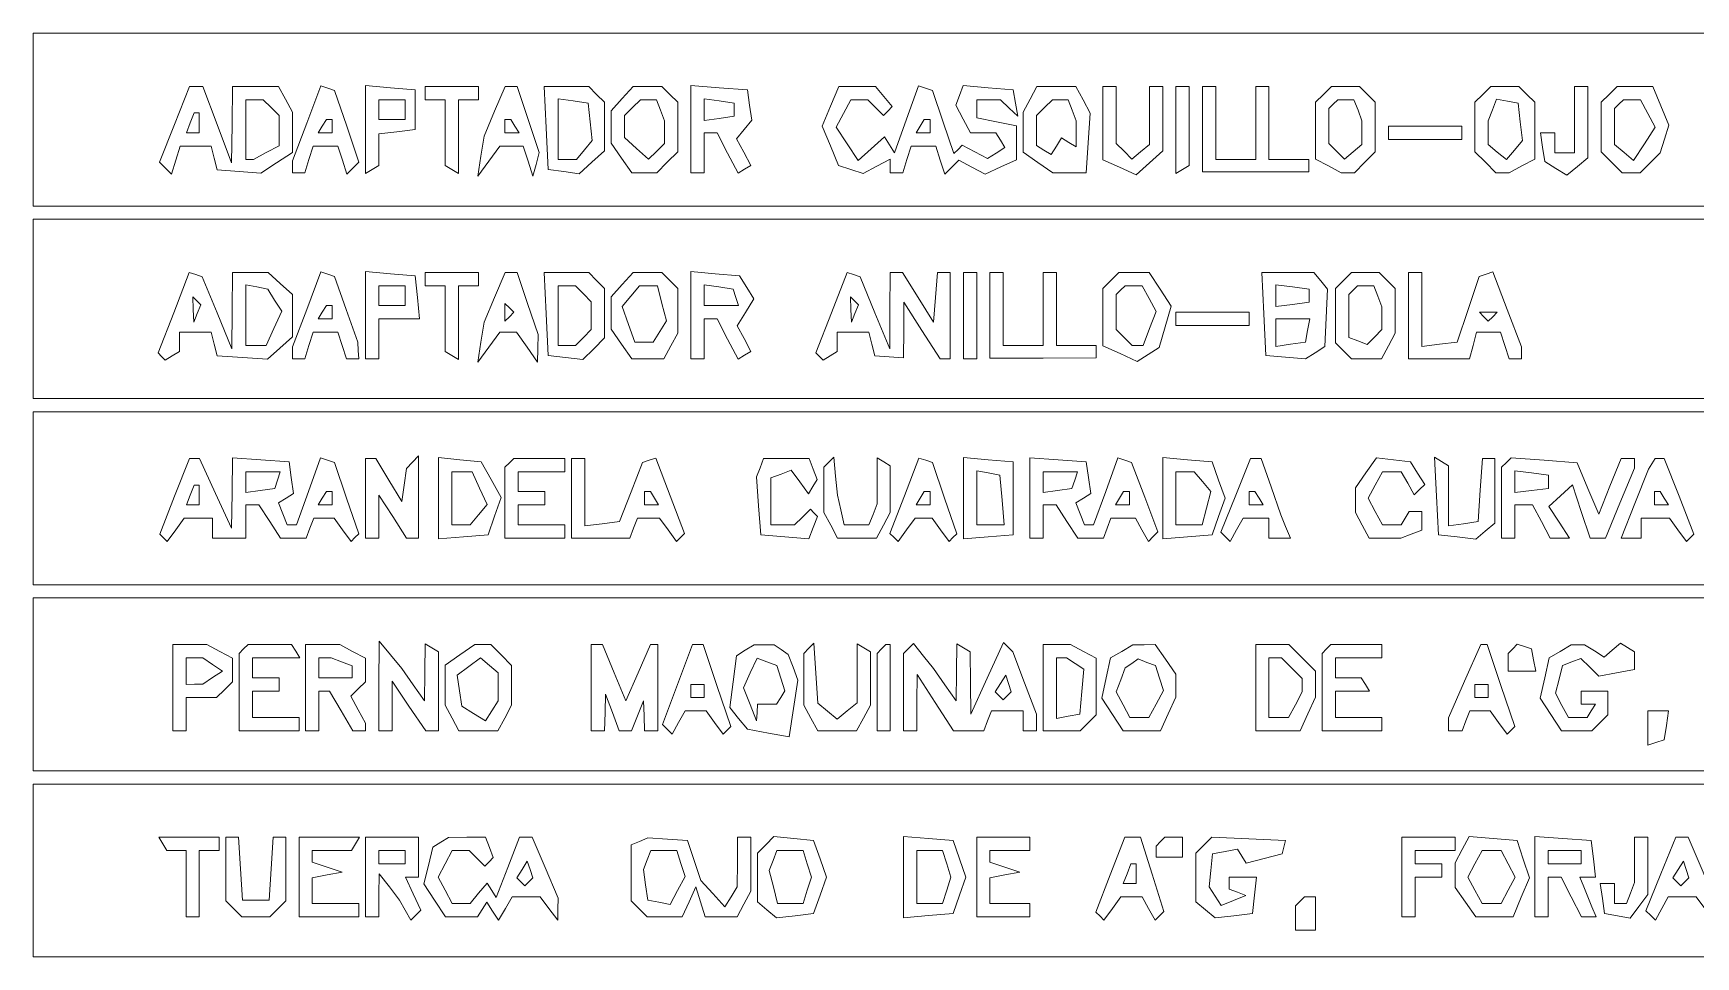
# Paper-space layout 'AN-06-DGE-026' of a CAD drawing. Header units: metres, sheet in millimetres. Extents: x 12 to 193, y 4 to 291.
# Drawn here: x 61.46 to 92.78, y 96.93 to 114.33 of the extents above; entities that cross this region are included whole.
import ezdxf

# ---------------------------------------------------------------- set-up
doc = ezdxf.new("R2010")
doc.units = ezdxf.units.M
doc.layers.add('DGE_CONTORNOS', color=7, linetype='Continuous', lineweight=0)
doc.layers.add('DGE_DATOS', color=7, linetype='Continuous', lineweight=0)

# ---------------------------------------------------------------- blocks, each defined once
blk = doc.blocks.new('LP_REF_DGE_MT_026')
at = {"layer": 'DGE_CONTORNOS'}
for points in [[(180.231, 112.7), (180.231, 111.073), (120.847, 111.073), (61.464, 111.073), (61.464, 112.7), (61.464, 114.327), (120.847, 114.327), (180.231, 114.327)], [(64.124, 112.611), (63.844, 111.897), (63.955, 111.785), (64.067, 111.674), (64.15, 111.937), (64.234, 112.2), (64.524, 112.2), (64.813, 112.2), (64.871, 111.977), (64.93, 111.755), (65.341, 111.724), (65.753, 111.692), (66.048, 111.886), (66.344, 112.08), (66.344, 112.461), (66.344, 112.842), (66.215, 113.084), (66.085, 113.326), (65.652, 113.326), (65.218, 113.326), (65.208, 112.606), (65.197, 111.887), (64.927, 112.606), (64.656, 113.326), (64.53, 113.326), (64.405, 113.326)], [(65.944, 112.926), (66.094, 112.775), (66.094, 112.492), (66.094, 112.208), (65.852, 112.079), (65.61, 111.949), (65.539, 111.949), (65.468, 111.949), (65.468, 112.513), (65.468, 113.076), (65.631, 113.076), (65.794, 113.076)], [(66.614, 112.631), (66.344, 111.927), (66.344, 111.813), (66.344, 111.699), (66.461, 111.699), (66.578, 111.699), (66.657, 111.949), (66.737, 112.2), (66.97, 112.2), (67.204, 112.2), (67.287, 111.937), (67.37, 111.674), (67.484, 111.787), (67.597, 111.901), (67.368, 112.575), (67.139, 113.249), (67.011, 113.292), (66.883, 113.334)], [(67.721, 112.513), (67.721, 111.684), (67.846, 111.762), (67.971, 111.839), (67.971, 112.136), (67.971, 112.433), (68.315, 112.473), (68.66, 112.513), (68.66, 112.888), (68.66, 113.263), (68.19, 113.302), (67.721, 113.341)], [(68.472, 112.888), (68.472, 112.7), (68.222, 112.7), (67.971, 112.7), (67.971, 112.888), (67.971, 113.076), (68.222, 113.076), (68.472, 113.076)], [(68.847, 113.201), (68.847, 113.076), (69.035, 113.076), (69.223, 113.076), (69.223, 112.457), (69.223, 111.839), (69.348, 111.762), (69.473, 111.684), (69.473, 112.38), (69.473, 113.076), (69.661, 113.076), (69.849, 113.076), (69.849, 113.201), (69.849, 113.326), (69.348, 113.326), (68.847, 113.326)], [(70.155, 112.857), (69.957, 112.387), (69.897, 112.012), (69.837, 111.636), (70.046, 111.918), (70.255, 112.2), (70.475, 112.2), (70.695, 112.2), (70.786, 111.918), (70.876, 111.636), (70.935, 111.857), (70.994, 112.078), (70.787, 112.702), (70.579, 113.326), (70.466, 113.326), (70.353, 113.326)], [(71.125, 112.544), (71.163, 111.762), (71.455, 111.72), (71.746, 111.679), (71.986, 111.896), (72.226, 112.113), (72.226, 112.569), (72.226, 113.026), (72.076, 113.176), (71.926, 113.326), (71.507, 113.326), (71.088, 113.326)], [(71.954, 112.661), (71.994, 112.31), (71.845, 112.13), (71.695, 111.949), (71.523, 111.949), (71.35, 111.949), (71.35, 112.521), (71.35, 113.093), (71.632, 113.053), (71.914, 113.013)], [(72.559, 113.097), (72.352, 112.868), (72.352, 112.562), (72.352, 112.255), (72.546, 111.977), (72.741, 111.699), (72.975, 111.699), (73.21, 111.699), (73.406, 111.896), (73.603, 112.092), (73.603, 112.559), (73.603, 113.026), (73.453, 113.176), (73.303, 113.326), (73.034, 113.326), (72.766, 113.326)], [(73.277, 112.878), (73.353, 112.68), (73.353, 112.465), (73.353, 112.25), (73.204, 112.101), (73.056, 111.953), (72.829, 112.158), (72.602, 112.364), (72.602, 112.569), (72.602, 112.775), (72.752, 112.926), (72.902, 113.076), (73.052, 113.076), (73.201, 113.076)], [(73.853, 112.52), (73.853, 111.699), (73.979, 111.699), (74.104, 111.699), (74.104, 112.075), (74.104, 112.45), (74.226, 112.45), (74.348, 112.45), (74.544, 112.07), (74.74, 111.691), (74.86, 111.765), (74.98, 111.839), (74.846, 112.09), (74.712, 112.341), (74.855, 112.514), (74.999, 112.687), (74.958, 112.975), (74.917, 113.263), (74.385, 113.302), (73.853, 113.34)], [(74.667, 112.888), (74.667, 112.763), (74.385, 112.723), (74.104, 112.683), (74.104, 112.888), (74.104, 113.093), (74.385, 113.053), (74.667, 113.013)], [(76.482, 112.951), (76.326, 112.575), (76.48, 112.204), (76.634, 111.833), (76.866, 111.759), (77.098, 111.685), (77.353, 111.822), (77.608, 111.958), (77.608, 111.829), (77.608, 111.699), (77.725, 111.699), (77.841, 111.699), (77.921, 111.949), (78, 112.2), (78.234, 112.2), (78.467, 112.2), (78.55, 111.937), (78.634, 111.674), (78.766, 111.806), (78.898, 111.938), (79.145, 111.805), (79.392, 111.673), (79.689, 111.809), (79.986, 111.944), (79.986, 112.263), (79.986, 112.581), (79.61, 112.656), (79.235, 112.732), (79.235, 112.904), (79.235, 113.076), (79.46, 113.076), (79.685, 113.076), (79.848, 112.919), (80.01, 112.763), (79.966, 113.013), (79.921, 113.263), (79.452, 113.302), (78.982, 113.341), (78.911, 113.156), (78.84, 112.97), (78.979, 112.71), (79.118, 112.45), (79.357, 112.45), (79.595, 112.45), (79.681, 112.311), (79.767, 112.172), (79.602, 112.069), (79.436, 111.967), (79.2, 112.093), (78.963, 112.22), (78.883, 112.14), (78.803, 112.059), (78.604, 112.654), (78.405, 113.248), (78.271, 113.293), (78.138, 113.337), (77.911, 112.707), (77.684, 112.076), (77.591, 112.227), (77.498, 112.377), (77.25, 112.153), (77.002, 111.928), (76.795, 112.243), (76.589, 112.558), (76.727, 112.817), (76.866, 113.076), (77.024, 113.076), (77.182, 113.076), (77.33, 112.928), (77.479, 112.78), (77.561, 112.862), (77.644, 112.945), (77.485, 113.135), (77.327, 113.326), (76.982, 113.326), (76.637, 113.326)], [(80.24, 113.084), (80.111, 112.842), (80.111, 112.465), (80.111, 112.089), (80.389, 111.894), (80.667, 111.699), (80.983, 111.699), (81.3, 111.699), (81.336, 112.261), (81.372, 112.823), (81.238, 113.075), (81.103, 113.326), (80.737, 113.326), (80.37, 113.326)], [(81.036, 112.878), (81.112, 112.68), (81.112, 112.432), (81.112, 112.185), (80.973, 112.271), (80.834, 112.357), (80.737, 112.2), (80.639, 112.042), (80.5, 112.128), (80.361, 112.214), (80.361, 112.495), (80.361, 112.775), (80.511, 112.926), (80.662, 113.076), (80.811, 113.076), (80.96, 113.076)], [(81.613, 112.635), (81.613, 111.944), (81.925, 111.802), (82.237, 111.659), (82.488, 111.886), (82.739, 112.113), (82.739, 112.72), (82.739, 113.326), (82.614, 113.326), (82.489, 113.326), (82.489, 112.778), (82.489, 112.23), (82.323, 112.093), (82.157, 111.955), (82.01, 112.103), (81.863, 112.25), (81.863, 112.788), (81.863, 113.326), (81.738, 113.326), (81.613, 113.326)], [(82.989, 112.505), (82.989, 111.684), (83.114, 111.762), (83.24, 111.839), (83.24, 112.583), (83.24, 113.326), (83.114, 113.326), (82.989, 113.326)], [(83.49, 112.522), (83.49, 111.719), (84.491, 111.719), (85.492, 111.719), (85.492, 111.834), (85.492, 111.949), (85.117, 111.949), (84.741, 111.949), (84.741, 112.638), (84.741, 113.326), (84.616, 113.326), (84.491, 113.326), (84.491, 112.638), (84.491, 111.949), (84.116, 111.949), (83.74, 111.949), (83.74, 112.638), (83.74, 113.326), (83.615, 113.326), (83.49, 113.326)], [(85.768, 113.176), (85.617, 113.026), (85.617, 112.492), (85.617, 111.958), (85.86, 111.829), (86.102, 111.699), (86.226, 111.699), (86.35, 111.699), (86.547, 111.896), (86.744, 112.092), (86.744, 112.559), (86.744, 113.026), (86.594, 113.176), (86.443, 113.326), (86.181, 113.326), (85.918, 113.326)], [(86.418, 112.878), (86.493, 112.68), (86.493, 112.455), (86.493, 112.23), (86.328, 112.093), (86.162, 111.955), (86.015, 112.103), (85.868, 112.25), (85.868, 112.579), (85.868, 112.909), (85.951, 112.992), (86.035, 113.076), (86.188, 113.076), (86.342, 113.076)], [(88.771, 113.176), (88.621, 113.026), (88.621, 112.559), (88.621, 112.092), (88.818, 111.896), (89.014, 111.699), (89.139, 111.699), (89.263, 111.699), (89.505, 111.829), (89.747, 111.958), (89.747, 112.492), (89.747, 113.026), (89.597, 113.176), (89.447, 113.326), (89.184, 113.326), (88.921, 113.326)], [(89.475, 112.66), (89.515, 112.31), (89.364, 112.128), (89.214, 111.946), (89.042, 112.088), (88.871, 112.23), (88.871, 112.455), (88.871, 112.68), (88.95, 112.884), (89.028, 113.088), (89.231, 113.05), (89.435, 113.011)], [(90.498, 112.7), (90.498, 112.075), (90.311, 112.075), (90.123, 112.075), (90.123, 112.262), (90.123, 112.45), (89.989, 112.45), (89.855, 112.45), (89.895, 112.181), (89.935, 111.912), (90.144, 111.782), (90.352, 111.651), (90.55, 111.816), (90.749, 111.98), (90.749, 112.653), (90.749, 113.326), (90.623, 113.326), (90.498, 113.326)], [(91.149, 113.176), (90.999, 113.026), (90.999, 112.559), (90.999, 112.092), (91.196, 111.896), (91.392, 111.699), (91.562, 111.699), (91.732, 111.699), (91.92, 111.888), (92.109, 112.076), (92.191, 112.335), (92.273, 112.594), (92.121, 112.96), (91.97, 113.326), (91.634, 113.326), (91.299, 113.326)], [(91.879, 112.817), (92.018, 112.558), (91.813, 112.245), (91.608, 111.933), (91.429, 112.081), (91.249, 112.23), (91.249, 112.57), (91.249, 112.909), (91.333, 112.992), (91.416, 113.076), (91.579, 113.076), (91.741, 113.076)], [(64.592, 112.638), (64.592, 112.45), (64.471, 112.45), (64.35, 112.45), (64.422, 112.638), (64.494, 112.825), (64.543, 112.825), (64.592, 112.825)], [(67.095, 112.575), (67.095, 112.45), (66.963, 112.45), (66.83, 112.45), (66.908, 112.575), (66.985, 112.7), (67.04, 112.7), (67.095, 112.7)], [(70.537, 112.575), (70.614, 112.45), (70.482, 112.45), (70.349, 112.45), (70.349, 112.575), (70.349, 112.7), (70.404, 112.7), (70.46, 112.7)], [(78.359, 112.575), (78.359, 112.45), (78.226, 112.45), (78.094, 112.45), (78.171, 112.575), (78.248, 112.7), (78.304, 112.7), (78.359, 112.7)], [(86.994, 112.45), (86.994, 112.325), (87.682, 112.325), (88.371, 112.325), (88.371, 112.45), (88.371, 112.575), (87.682, 112.575), (86.994, 112.575)], [(180.231, 109.133), (180.231, 107.444), (120.847, 107.444), (61.464, 107.444), (61.464, 109.133), (61.464, 110.823), (120.847, 110.823), (180.231, 110.823)], [(64.109, 109.063), (63.815, 108.305), (63.882, 108.237), (63.95, 108.17), (64.083, 108.252), (64.217, 108.335), (64.217, 108.515), (64.217, 108.695), (64.515, 108.695), (64.813, 108.695), (64.872, 108.472), (64.93, 108.248), (65.403, 108.217), (65.876, 108.185), (66.11, 108.397), (66.344, 108.609), (66.344, 109.008), (66.344, 109.408), (66.115, 109.615), (65.887, 109.822), (65.552, 109.822), (65.218, 109.822), (65.212, 109.102), (65.206, 108.383), (64.927, 109.062), (64.647, 109.741), (64.525, 109.782), (64.403, 109.822)], [(66.614, 109.126), (66.344, 108.423), (66.344, 108.309), (66.344, 108.195), (66.461, 108.195), (66.578, 108.195), (66.657, 108.445), (66.737, 108.695), (66.97, 108.695), (67.204, 108.695), (67.283, 108.445), (67.362, 108.195), (67.479, 108.195), (67.596, 108.195), (67.586, 108.351), (67.576, 108.508), (67.359, 109.126), (67.141, 109.744), (67.012, 109.787), (66.883, 109.83)], [(67.721, 109.016), (67.721, 108.195), (67.846, 108.195), (67.971, 108.195), (67.971, 108.57), (67.971, 108.946), (68.355, 108.946), (68.738, 108.946), (68.699, 109.352), (68.66, 109.759), (68.19, 109.798), (67.721, 109.837)], [(68.847, 109.697), (68.847, 109.571), (69.035, 109.571), (69.223, 109.571), (69.223, 108.953), (69.223, 108.335), (69.348, 108.257), (69.473, 108.18), (69.473, 108.876), (69.473, 109.571), (69.661, 109.571), (69.849, 109.571), (69.849, 109.697), (69.849, 109.822), (69.348, 109.822), (68.847, 109.822)], [(70.155, 109.352), (69.957, 108.883), (69.897, 108.508), (69.837, 108.132), (70.046, 108.414), (70.255, 108.695), (70.412, 108.695), (70.569, 108.695), (70.765, 108.414), (70.962, 108.132), (70.968, 108.391), (70.975, 108.651), (70.775, 109.236), (70.576, 109.822), (70.464, 109.822), (70.353, 109.822)], [(71.125, 109.04), (71.163, 108.257), (71.491, 108.219), (71.819, 108.181), (72.023, 108.385), (72.226, 108.588), (72.226, 109.055), (72.226, 109.521), (72.076, 109.672), (71.926, 109.822), (71.507, 109.822), (71.088, 109.822)], [(72.559, 109.593), (72.352, 109.364), (72.352, 109.058), (72.352, 108.751), (72.546, 108.473), (72.741, 108.195), (73.043, 108.195), (73.344, 108.195), (73.474, 108.437), (73.603, 108.679), (73.603, 109.1), (73.603, 109.521), (73.453, 109.672), (73.303, 109.822), (73.034, 109.822), (72.766, 109.822)], [(73.853, 109.016), (73.853, 108.195), (73.979, 108.195), (74.104, 108.195), (74.104, 108.57), (74.104, 108.946), (74.226, 108.946), (74.348, 108.946), (74.544, 108.566), (74.74, 108.187), (74.86, 108.261), (74.98, 108.335), (74.852, 108.575), (74.724, 108.815), (74.882, 109.068), (75.04, 109.322), (74.904, 109.541), (74.767, 109.759), (74.31, 109.798), (73.853, 109.837)], [(76.499, 109.063), (76.205, 108.305), (76.272, 108.237), (76.34, 108.17), (76.473, 108.252), (76.607, 108.335), (76.607, 108.515), (76.607, 108.695), (76.905, 108.695), (77.203, 108.695), (77.261, 108.473), (77.319, 108.251), (77.589, 108.231), (77.858, 108.21), (77.86, 108.734), (77.862, 109.259), (78.204, 108.728), (78.546, 108.197), (78.64, 108.196), (78.734, 108.195), (78.734, 109.008), (78.734, 109.822), (78.617, 109.822), (78.499, 109.822), (78.46, 109.352), (78.421, 108.883), (78.13, 109.352), (77.838, 109.822), (77.723, 109.822), (77.608, 109.822), (77.602, 109.102), (77.596, 108.383), (77.316, 109.062), (77.037, 109.741), (76.915, 109.782), (76.793, 109.822)], [(78.984, 109.008), (78.984, 108.195), (79.11, 108.195), (79.235, 108.195), (79.235, 109.008), (79.235, 109.822), (79.11, 109.822), (78.984, 109.822)], [(79.485, 109.014), (79.485, 108.206), (80.486, 108.208), (81.487, 108.21), (81.487, 108.328), (81.487, 108.445), (81.112, 108.445), (80.737, 108.445), (80.737, 109.133), (80.737, 109.822), (80.611, 109.822), (80.486, 109.822), (80.486, 109.133), (80.486, 108.445), (80.111, 108.445), (79.735, 108.445), (79.735, 109.133), (79.735, 109.822), (79.61, 109.822), (79.485, 109.822)], [(81.763, 109.672), (81.613, 109.521), (81.613, 108.981), (81.613, 108.44), (81.935, 108.293), (82.258, 108.146), (82.466, 108.277), (82.675, 108.409), (82.786, 108.798), (82.898, 109.188), (82.691, 109.505), (82.483, 109.822), (82.198, 109.822), (81.913, 109.822)], [(84.642, 109.04), (84.679, 108.257), (85.054, 108.225), (85.43, 108.192), (85.61, 108.309), (85.79, 108.426), (85.818, 108.968), (85.845, 109.509), (85.716, 109.665), (85.587, 109.822), (85.096, 109.822), (84.604, 109.822)], [(86.143, 109.672), (85.993, 109.521), (85.993, 109.008), (85.993, 108.495), (86.143, 108.345), (86.293, 108.195), (86.577, 108.195), (86.86, 108.195), (86.99, 108.437), (87.119, 108.679), (87.119, 109.1), (87.119, 109.521), (86.969, 109.672), (86.819, 109.822), (86.556, 109.822), (86.293, 109.822)], [(87.37, 109.008), (87.37, 108.195), (87.944, 108.195), (88.519, 108.195), (88.585, 108.445), (88.65, 108.695), (88.878, 108.695), (89.105, 108.695), (89.184, 108.445), (89.264, 108.195), (89.38, 108.195), (89.497, 108.195), (89.497, 108.309), (89.497, 108.423), (89.228, 109.126), (88.959, 109.83), (88.829, 109.787), (88.7, 109.744), (88.494, 109.126), (88.288, 108.508), (87.954, 108.468), (87.62, 108.428), (87.62, 109.125), (87.62, 109.822), (87.495, 109.822), (87.37, 109.822)], [(64.553, 109.047), (64.487, 108.883), (64.477, 109.123), (64.467, 109.363), (64.543, 109.287), (64.618, 109.212)], [(66.011, 109.3), (66.143, 109.09), (65.996, 108.768), (65.849, 108.445), (65.659, 108.445), (65.468, 108.445), (65.468, 109.017), (65.468, 109.59), (65.674, 109.549), (65.88, 109.509)], [(68.472, 109.384), (68.472, 109.196), (68.222, 109.196), (67.971, 109.196), (67.971, 109.384), (67.971, 109.571), (68.222, 109.571), (68.472, 109.571)], [(71.826, 109.421), (71.976, 109.271), (71.976, 109.008), (71.976, 108.745), (71.826, 108.595), (71.676, 108.445), (71.513, 108.445), (71.35, 108.445), (71.35, 109.008), (71.35, 109.571), (71.513, 109.571), (71.676, 109.571)], [(73.306, 109.239), (73.39, 108.907), (73.264, 108.707), (73.138, 108.508), (72.967, 108.508), (72.796, 108.508), (72.677, 108.844), (72.559, 109.181), (72.721, 109.376), (72.883, 109.571), (73.053, 109.571), (73.223, 109.571)], [(74.699, 109.352), (74.75, 109.196), (74.427, 109.196), (74.104, 109.196), (74.104, 109.392), (74.104, 109.589), (74.375, 109.549), (74.647, 109.509)], [(76.942, 109.047), (76.877, 108.883), (76.867, 109.123), (76.857, 109.363), (76.933, 109.287), (77.008, 109.212)], [(82.484, 109.329), (82.614, 109.087), (82.492, 108.766), (82.37, 108.445), (82.267, 108.445), (82.163, 108.445), (82.013, 108.595), (81.863, 108.745), (81.863, 109.075), (81.863, 109.405), (81.946, 109.488), (82.03, 109.571), (82.192, 109.571), (82.355, 109.571)], [(85.5, 109.384), (85.5, 109.259), (85.183, 109.219), (84.867, 109.179), (84.867, 109.384), (84.867, 109.588), (85.183, 109.548), (85.5, 109.509)], [(86.793, 109.373), (86.869, 109.176), (86.869, 108.96), (86.869, 108.745), (86.729, 108.605), (86.588, 108.465), (86.416, 108.531), (86.243, 108.597), (86.243, 109.001), (86.243, 109.405), (86.327, 109.488), (86.41, 109.571), (86.564, 109.571), (86.717, 109.571)], [(67.095, 109.071), (67.095, 108.946), (66.963, 108.946), (66.83, 108.946), (66.908, 109.071), (66.985, 109.196), (67.04, 109.196), (67.095, 109.196)], [(70.433, 108.987), (70.349, 108.904), (70.349, 109.071), (70.349, 109.238), (70.433, 109.154), (70.516, 109.071)], [(82.989, 108.946), (82.989, 108.821), (83.678, 108.821), (84.366, 108.821), (84.366, 108.946), (84.366, 109.071), (83.678, 109.071), (82.989, 109.071)], [(88.955, 108.987), (88.871, 108.904), (88.788, 108.987), (88.704, 109.071), (88.871, 109.071), (89.038, 109.071)], [(85.469, 108.727), (85.427, 108.508), (85.147, 108.468), (84.867, 108.428), (84.867, 108.687), (84.867, 108.946), (85.189, 108.946), (85.511, 108.946)], [(180.231, 105.567), (180.231, 103.94), (120.847, 103.94), (61.464, 103.94), (61.464, 105.567), (61.464, 107.194), (120.847, 107.194), (180.231, 107.194)], [(64.125, 105.606), (63.846, 104.894), (63.917, 104.824), (63.987, 104.753), (64.147, 104.972), (64.307, 105.191), (64.575, 105.191), (64.843, 105.191), (64.843, 105.003), (64.843, 104.816), (65.155, 104.816), (65.468, 104.816), (65.468, 105.129), (65.468, 105.441), (65.591, 105.441), (65.713, 105.441), (65.918, 105.129), (66.123, 104.816), (66.363, 104.816), (66.603, 104.816), (66.675, 105.003), (66.747, 105.191), (66.938, 105.191), (67.13, 105.191), (67.29, 104.972), (67.45, 104.753), (67.523, 104.826), (67.595, 104.898), (67.367, 105.569), (67.139, 106.24), (67.006, 106.284), (66.874, 106.329), (66.647, 105.697), (66.42, 105.066), (66.333, 105.066), (66.246, 105.066), (66.166, 105.275), (66.086, 105.484), (66.226, 105.571), (66.366, 105.657), (66.324, 105.956), (66.282, 106.255), (65.75, 106.293), (65.218, 106.332), (65.208, 105.668), (65.198, 105.003), (64.897, 105.66), (64.597, 106.317), (64.501, 106.317), (64.405, 106.317)], [(67.721, 105.567), (67.721, 104.816), (67.846, 104.816), (67.971, 104.816), (67.973, 105.222), (67.976, 105.629), (68.236, 105.222), (68.496, 104.816), (68.609, 104.816), (68.722, 104.816), (68.722, 105.592), (68.722, 106.368), (68.608, 106.249), (68.493, 106.13), (68.451, 105.817), (68.408, 105.504), (68.163, 105.911), (67.917, 106.317), (67.819, 106.317), (67.721, 106.317)], [(69.098, 105.567), (69.098, 104.801), (69.565, 104.839), (70.032, 104.878), (70.155, 105.231), (70.278, 105.584), (70.091, 105.919), (69.903, 106.255), (69.5, 106.294), (69.098, 106.333)], [(70.433, 106.234), (70.349, 106.151), (70.349, 105.483), (70.349, 104.816), (70.912, 104.816), (71.476, 104.816), (71.476, 104.941), (71.476, 105.066), (71.037, 105.066), (70.599, 105.066), (70.599, 105.254), (70.599, 105.441), (70.85, 105.441), (71.1, 105.441), (71.1, 105.567), (71.1, 105.692), (70.85, 105.692), (70.599, 105.692), (70.599, 105.879), (70.599, 106.067), (71.037, 106.067), (71.476, 106.067), (71.476, 106.192), (71.476, 106.317), (70.996, 106.317), (70.516, 106.317)], [(71.601, 105.567), (71.601, 104.816), (72.15, 104.816), (72.7, 104.816), (72.772, 105.003), (72.844, 105.191), (73.053, 105.191), (73.263, 105.191), (73.423, 104.972), (73.583, 104.753), (73.658, 104.829), (73.734, 104.904), (73.462, 105.615), (73.19, 106.326), (73.066, 106.285), (72.943, 106.243), (72.726, 105.686), (72.509, 105.129), (72.18, 105.089), (71.851, 105.049), (71.851, 105.683), (71.851, 106.317), (71.726, 106.317), (71.601, 106.317)], [(75.156, 106.144), (75.089, 105.971), (75.128, 105.424), (75.167, 104.878), (75.621, 104.84), (76.074, 104.802), (76.156, 105.015), (76.237, 105.227), (76.169, 105.295), (76.102, 105.362), (75.954, 105.214), (75.806, 105.066), (75.58, 105.066), (75.355, 105.066), (75.355, 105.508), (75.355, 105.95), (75.549, 106.024), (75.743, 106.099), (75.905, 105.876), (76.068, 105.654), (76.15, 105.787), (76.232, 105.919), (76.156, 106.118), (76.079, 106.317), (75.651, 106.317), (75.222, 106.317)], [(76.45, 106.246), (76.356, 106.151), (76.356, 105.725), (76.356, 105.3), (76.486, 105.058), (76.615, 104.816), (76.982, 104.816), (77.349, 104.816), (77.478, 105.058), (77.608, 105.3), (77.608, 105.739), (77.608, 106.178), (77.483, 106.255), (77.358, 106.332), (77.358, 105.897), (77.358, 105.462), (77.282, 105.264), (77.206, 105.066), (76.971, 105.066), (76.737, 105.066), (76.675, 105.348), (76.613, 105.629), (76.578, 105.985), (76.544, 106.341)], [(77.874, 105.615), (77.602, 104.904), (77.678, 104.829), (77.753, 104.753), (77.913, 104.972), (78.073, 105.191), (78.234, 105.191), (78.394, 105.191), (78.554, 104.972), (78.714, 104.753), (78.786, 104.826), (78.859, 104.898), (78.63, 105.569), (78.402, 106.24), (78.274, 106.283), (78.146, 106.326)], [(78.984, 105.567), (78.984, 104.801), (79.454, 104.839), (79.923, 104.878), (79.923, 105.567), (79.923, 106.255), (79.454, 106.294), (78.984, 106.333)], [(80.236, 105.574), (80.236, 104.816), (80.361, 104.816), (80.486, 104.816), (80.486, 105.129), (80.486, 105.441), (80.609, 105.441), (80.731, 105.441), (80.936, 105.129), (81.141, 104.816), (81.381, 104.816), (81.621, 104.816), (81.693, 105.003), (81.765, 105.191), (81.995, 105.191), (82.226, 105.191), (82.348, 104.973), (82.47, 104.755), (82.56, 104.845), (82.65, 104.935), (82.401, 105.588), (82.153, 106.242), (82.023, 106.285), (81.892, 106.329), (81.665, 105.697), (81.438, 105.066), (81.351, 105.066), (81.264, 105.066), (81.184, 105.275), (81.104, 105.484), (81.244, 105.571), (81.384, 105.657), (81.342, 105.956), (81.3, 106.255), (80.768, 106.293), (80.236, 106.332)], [(82.739, 105.567), (82.739, 104.801), (83.206, 104.839), (83.673, 104.878), (83.793, 105.222), (83.914, 105.567), (83.793, 105.911), (83.673, 106.255), (83.206, 106.294), (82.739, 106.333)], [(84.114, 105.625), (83.833, 104.932), (83.921, 104.843), (84.009, 104.755), (84.131, 104.973), (84.253, 105.191), (84.497, 105.191), (84.741, 105.191), (84.741, 105.003), (84.741, 104.816), (84.943, 104.816), (85.144, 104.816), (85.054, 105.035), (84.965, 105.254), (84.779, 105.786), (84.593, 106.317), (84.494, 106.317), (84.395, 106.317)], [(86.568, 106.046), (86.368, 105.761), (86.368, 105.53), (86.368, 105.3), (86.498, 105.058), (86.627, 104.816), (86.926, 104.816), (87.224, 104.816), (87.422, 104.892), (87.62, 104.968), (87.62, 105.142), (87.62, 105.316), (87.502, 105.316), (87.384, 105.316), (87.307, 105.191), (87.23, 105.066), (87.054, 105.066), (86.878, 105.066), (86.744, 105.316), (86.61, 105.567), (86.744, 105.817), (86.878, 106.067), (87.055, 106.067), (87.232, 106.067), (87.354, 105.849), (87.476, 105.631), (87.575, 105.73), (87.674, 105.829), (87.54, 106.042), (87.407, 106.255), (87.087, 106.293), (86.768, 106.332)], [(87.895, 105.609), (87.933, 104.878), (88.284, 104.838), (88.636, 104.798), (88.816, 104.947), (88.996, 105.097), (88.996, 105.707), (88.996, 106.317), (88.878, 106.317), (88.76, 106.317), (88.722, 105.723), (88.684, 105.129), (88.402, 105.089), (88.12, 105.049), (88.12, 105.613), (88.12, 106.178), (87.989, 106.259), (87.857, 106.34)], [(89.212, 106.241), (89.122, 106.151), (89.122, 105.483), (89.122, 104.816), (89.247, 104.816), (89.372, 104.816), (89.372, 105.129), (89.372, 105.441), (89.539, 105.441), (89.705, 105.441), (89.873, 105.129), (90.04, 104.816), (90.221, 104.816), (90.402, 104.816), (90.206, 105.115), (90.01, 105.414), (90.234, 105.616), (90.458, 105.819), (90.623, 105.317), (90.789, 104.816), (90.933, 104.816), (91.078, 104.816), (91.351, 105.475), (91.625, 106.135), (91.625, 106.226), (91.625, 106.317), (91.498, 106.317), (91.372, 106.317), (91.162, 105.793), (90.952, 105.268), (90.749, 105.753), (90.546, 106.238), (89.924, 106.285), (89.303, 106.332)], [(91.953, 106.217), (91.891, 106.117), (91.634, 105.466), (91.378, 104.816), (91.564, 104.816), (91.75, 104.816), (91.75, 105.003), (91.75, 105.191), (92.018, 105.191), (92.285, 105.191), (92.445, 104.972), (92.605, 104.753), (92.676, 104.824), (92.746, 104.894), (92.467, 105.606), (92.188, 106.317), (92.101, 106.317), (92.015, 106.317)], [(66.063, 105.911), (66.012, 105.754), (65.74, 105.714), (65.468, 105.674), (65.468, 105.871), (65.468, 106.067), (65.792, 106.067), (66.115, 106.067)], [(69.87, 105.758), (70.011, 105.449), (69.852, 105.257), (69.693, 105.066), (69.52, 105.066), (69.348, 105.066), (69.348, 105.567), (69.348, 106.067), (69.538, 106.067), (69.729, 106.067)], [(79.712, 105.534), (79.751, 105.066), (79.493, 105.066), (79.235, 105.066), (79.235, 105.576), (79.235, 106.086), (79.454, 106.044), (79.673, 106.003)], [(81.081, 105.911), (81.03, 105.754), (80.758, 105.714), (80.486, 105.674), (80.486, 105.871), (80.486, 106.067), (80.81, 106.067), (81.133, 106.067)], [(83.489, 105.881), (83.643, 105.695), (83.564, 105.38), (83.485, 105.066), (83.237, 105.066), (82.989, 105.066), (82.989, 105.567), (82.989, 106.067), (83.162, 106.067), (83.334, 106.067)], [(90.005, 105.879), (90.005, 105.754), (89.689, 105.715), (89.372, 105.675), (89.372, 105.879), (89.372, 106.084), (89.689, 106.044), (90.005, 106.005)], [(64.592, 105.629), (64.592, 105.441), (64.471, 105.441), (64.35, 105.441), (64.422, 105.629), (64.494, 105.817), (64.543, 105.817), (64.592, 105.817)], [(67.095, 105.567), (67.095, 105.441), (66.963, 105.441), (66.83, 105.441), (66.908, 105.567), (66.985, 105.692), (67.04, 105.692), (67.095, 105.692)], [(73.165, 105.567), (73.242, 105.441), (73.11, 105.441), (72.977, 105.441), (72.977, 105.567), (72.977, 105.692), (73.032, 105.692), (73.088, 105.692)], [(78.359, 105.567), (78.359, 105.441), (78.226, 105.441), (78.094, 105.441), (78.171, 105.567), (78.248, 105.692), (78.304, 105.692), (78.359, 105.692)], [(82.113, 105.567), (82.113, 105.441), (81.981, 105.441), (81.848, 105.441), (81.926, 105.567), (82.003, 105.692), (82.058, 105.692), (82.113, 105.692)], [(84.554, 105.567), (84.631, 105.441), (84.498, 105.441), (84.366, 105.441), (84.366, 105.567), (84.366, 105.692), (84.421, 105.692), (84.476, 105.692)], [(92.188, 105.567), (92.265, 105.441), (92.133, 105.441), (92, 105.441), (92, 105.567), (92, 105.692), (92.055, 105.692), (92.11, 105.692)], [(180.231, 102.062), (180.231, 100.435), (120.847, 100.435), (61.464, 100.435), (61.464, 102.062), (61.464, 103.689), (120.847, 103.689), (180.231, 103.689)], [(64.092, 102), (64.092, 101.186), (64.217, 101.186), (64.342, 101.186), (64.342, 101.499), (64.342, 101.812), (64.63, 101.812), (64.918, 101.812), (65.068, 101.962), (65.218, 102.112), (65.218, 102.333), (65.218, 102.554), (64.976, 102.684), (64.734, 102.813), (64.413, 102.813), (64.092, 102.813)], [(65.427, 102.73), (65.343, 102.646), (65.343, 101.916), (65.343, 101.186), (65.906, 101.186), (66.47, 101.186), (66.47, 101.311), (66.47, 101.437), (66.031, 101.437), (65.593, 101.437), (65.593, 101.687), (65.593, 101.937), (65.844, 101.937), (66.094, 101.937), (66.094, 102.062), (66.094, 102.187), (65.844, 102.187), (65.593, 102.187), (65.593, 102.375), (65.593, 102.563), (66.039, 102.563), (66.484, 102.563), (66.407, 102.688), (66.33, 102.813), (65.92, 102.813), (65.51, 102.813)], [(66.595, 102), (66.595, 101.186), (66.72, 101.186), (66.845, 101.186), (66.845, 101.562), (66.845, 101.937), (66.943, 101.937), (67.041, 101.937), (67.263, 101.562), (67.485, 101.186), (67.603, 101.186), (67.721, 101.186), (67.721, 101.257), (67.721, 101.328), (67.584, 101.583), (67.448, 101.839), (67.584, 101.976), (67.721, 102.112), (67.721, 102.333), (67.721, 102.554), (67.479, 102.684), (67.237, 102.813), (66.916, 102.813), (66.595, 102.813)], [(67.975, 102.031), (67.971, 101.186), (68.096, 101.186), (68.222, 101.186), (68.222, 101.653), (68.222, 102.12), (68.539, 101.653), (68.856, 101.186), (68.977, 101.186), (69.098, 101.186), (69.098, 101.93), (69.098, 102.673), (68.973, 102.751), (68.847, 102.828), (68.841, 102.289), (68.834, 101.749), (68.622, 102.055), (68.409, 102.362), (68.194, 102.619), (67.98, 102.876)], [(69.501, 102.618), (69.223, 102.424), (69.223, 102.047), (69.223, 101.67), (69.352, 101.428), (69.482, 101.186), (69.849, 101.186), (70.215, 101.186), (70.345, 101.428), (70.474, 101.67), (70.474, 102.045), (70.474, 102.42), (70.278, 102.617), (70.081, 102.813), (69.93, 102.813), (69.779, 102.813)], [(71.976, 102), (71.976, 101.186), (72.101, 101.186), (72.226, 101.186), (72.236, 101.53), (72.246, 101.875), (72.372, 101.53), (72.498, 101.186), (72.616, 101.186), (72.735, 101.186), (72.848, 101.468), (72.961, 101.749), (72.969, 101.468), (72.977, 101.186), (73.102, 101.186), (73.228, 101.186), (73.228, 102), (73.228, 102.813), (73.16, 102.813), (73.092, 102.813), (72.858, 102.281), (72.623, 101.749), (72.406, 102.281), (72.188, 102.813), (72.082, 102.813), (71.976, 102.813)], [(73.602, 102.058), (73.319, 101.303), (73.408, 101.214), (73.497, 101.126), (73.619, 101.344), (73.741, 101.562), (73.94, 101.562), (74.139, 101.562), (74.299, 101.343), (74.459, 101.124), (74.531, 101.196), (74.603, 101.268), (74.342, 102.041), (74.081, 102.813), (73.982, 102.813), (73.884, 102.813)], [(74.876, 102.704), (74.71, 102.599), (74.648, 102.112), (74.585, 101.624), (74.751, 101.421), (74.917, 101.217), (75.311, 101.145), (75.704, 101.073), (75.784, 101.608), (75.865, 102.144), (75.775, 102.385), (75.686, 102.625), (75.552, 102.717), (75.418, 102.809), (75.23, 102.809), (75.042, 102.809)], [(76.075, 102.741), (75.981, 102.646), (75.981, 102.158), (75.981, 101.67), (76.11, 101.428), (76.24, 101.186), (76.607, 101.186), (76.973, 101.186), (77.103, 101.428), (77.232, 101.67), (77.232, 102.172), (77.232, 102.673), (77.107, 102.751), (76.982, 102.828), (76.982, 102.273), (76.982, 101.717), (76.794, 101.562), (76.607, 101.406), (76.425, 101.556), (76.244, 101.707), (76.206, 102.272), (76.169, 102.836)], [(77.441, 102.73), (77.358, 102.646), (77.358, 101.916), (77.358, 101.186), (77.483, 101.186), (77.608, 101.186), (77.608, 102), (77.608, 102.813), (77.566, 102.813), (77.524, 102.813)], [(77.95, 102.738), (77.858, 102.646), (77.858, 101.916), (77.858, 101.186), (77.983, 101.186), (78.108, 101.186), (78.11, 101.718), (78.112, 102.25), (78.455, 101.719), (78.797, 101.188), (79.082, 101.187), (79.368, 101.186), (79.44, 101.374), (79.512, 101.562), (79.811, 101.562), (80.111, 101.562), (80.111, 101.374), (80.111, 101.186), (80.236, 101.186), (80.361, 101.186), (80.361, 101.343), (80.361, 101.499), (80.137, 102.088), (79.914, 102.677), (79.826, 102.764), (79.738, 102.852), (79.431, 102.176), (79.124, 101.499), (79.117, 102.086), (79.11, 102.673), (78.984, 102.751), (78.859, 102.828), (78.853, 102.289), (78.846, 101.749), (78.634, 102.055), (78.421, 102.362), (78.232, 102.596), (78.042, 102.83)], [(80.486, 102), (80.486, 101.186), (80.837, 101.186), (81.187, 101.186), (81.337, 101.336), (81.487, 101.487), (81.487, 102.02), (81.487, 102.554), (81.245, 102.684), (81.003, 102.813), (80.745, 102.813), (80.486, 102.813)], [(81.967, 102.683), (81.757, 102.561), (81.674, 102.182), (81.591, 101.802), (81.792, 101.494), (81.994, 101.186), (82.346, 101.186), (82.699, 101.186), (82.844, 101.505), (82.989, 101.824), (82.989, 102.04), (82.989, 102.257), (82.794, 102.535), (82.6, 102.813), (82.388, 102.809), (82.176, 102.806)], [(84.491, 102), (84.491, 101.186), (84.909, 101.186), (85.327, 101.186), (85.472, 101.505), (85.617, 101.824), (85.617, 102.068), (85.617, 102.313), (85.367, 102.563), (85.117, 102.813), (84.804, 102.813), (84.491, 102.813)], [(85.826, 102.73), (85.743, 102.646), (85.743, 101.916), (85.743, 101.186), (86.306, 101.186), (86.869, 101.186), (86.869, 101.311), (86.869, 101.437), (86.431, 101.437), (85.993, 101.437), (85.993, 101.687), (85.993, 101.937), (86.313, 101.937), (86.633, 101.937), (86.556, 102.062), (86.479, 102.187), (86.236, 102.187), (85.993, 102.187), (85.993, 102.375), (85.993, 102.563), (86.431, 102.563), (86.869, 102.563), (86.869, 102.688), (86.869, 102.813), (86.389, 102.813), (85.909, 102.813)], [(88.426, 102.121), (88.12, 101.429), (88.12, 101.308), (88.12, 101.186), (88.25, 101.186), (88.379, 101.186), (88.451, 101.374), (88.523, 101.562), (88.714, 101.562), (88.906, 101.562), (89.066, 101.343), (89.226, 101.124), (89.298, 101.196), (89.37, 101.268), (89.109, 102.041), (88.848, 102.813), (88.79, 102.813), (88.732, 102.813)], [(89.333, 102.732), (89.247, 102.646), (89.247, 102.479), (89.247, 102.313), (89.506, 102.313), (89.766, 102.313), (89.725, 102.521), (89.685, 102.73), (89.552, 102.774), (89.419, 102.818)], [(90.226, 102.683), (90.017, 102.561), (89.934, 102.182), (89.85, 101.802), (90.052, 101.494), (90.254, 101.186), (90.539, 101.186), (90.824, 101.186), (90.974, 101.336), (91.124, 101.487), (91.124, 101.712), (91.124, 101.937), (90.874, 101.937), (90.623, 101.937), (90.623, 101.812), (90.623, 101.687), (90.756, 101.687), (90.889, 101.687), (90.811, 101.562), (90.734, 101.437), (90.558, 101.437), (90.382, 101.437), (90.259, 101.667), (90.136, 101.897), (90.204, 102.159), (90.273, 102.42), (90.444, 102.486), (90.616, 102.552), (90.785, 102.383), (90.955, 102.214), (91.29, 102.278), (91.625, 102.342), (91.625, 102.508), (91.625, 102.673), (91.494, 102.754), (91.363, 102.835), (91.208, 102.706), (91.053, 102.577), (90.87, 102.693), (90.686, 102.809), (90.561, 102.807), (90.436, 102.806)], [(64.843, 102.436), (65.03, 102.313), (64.843, 102.189), (64.655, 102.066), (64.498, 102.064), (64.342, 102.062), (64.342, 102.313), (64.342, 102.563), (64.498, 102.561), (64.655, 102.559)], [(67.273, 102.487), (67.471, 102.411), (67.471, 102.299), (67.471, 102.187), (67.158, 102.187), (66.845, 102.187), (66.845, 102.375), (66.845, 102.563), (66.96, 102.563), (67.075, 102.563)], [(70.222, 102.016), (70.22, 101.749), (70.101, 101.562), (69.981, 101.374), (69.758, 101.512), (69.536, 101.65), (69.493, 101.943), (69.449, 102.236), (69.67, 102.397), (69.891, 102.559), (70.057, 102.42), (70.224, 102.282)], [(75.546, 102.177), (75.622, 101.939), (75.544, 101.813), (75.466, 101.687), (75.285, 101.687), (75.105, 101.687), (75.097, 101.53), (75.089, 101.374), (74.965, 101.685), (74.841, 101.996), (74.969, 102.277), (75.097, 102.558), (75.284, 102.486), (75.471, 102.415)], [(81.09, 102.454), (81.256, 102.349), (81.215, 101.925), (81.175, 101.501), (80.956, 101.46), (80.737, 101.418), (80.737, 101.991), (80.737, 102.563), (80.83, 102.561), (80.924, 102.559)], [(82.679, 102.181), (82.753, 101.947), (82.616, 101.692), (82.48, 101.437), (82.301, 101.437), (82.122, 101.437), (81.993, 101.678), (81.864, 101.919), (81.948, 102.147), (82.032, 102.375), (82.155, 102.457), (82.278, 102.54), (82.441, 102.477), (82.604, 102.415)], [(85.17, 102.366), (85.367, 102.17), (85.367, 102.045), (85.367, 101.921), (85.238, 101.679), (85.108, 101.437), (84.925, 101.437), (84.741, 101.437), (84.741, 102), (84.741, 102.563), (84.858, 102.563), (84.974, 102.563)], [(79.811, 101.846), (79.735, 101.77), (79.66, 101.845), (79.585, 101.92), (79.683, 102.079), (79.781, 102.238), (79.834, 102.08), (79.887, 101.921)], [(74.104, 101.937), (74.104, 101.812), (73.979, 101.812), (73.853, 101.812), (73.853, 101.937), (73.853, 102.062), (73.979, 102.062), (74.104, 102.062)], [(88.871, 101.937), (88.871, 101.812), (88.746, 101.812), (88.621, 101.812), (88.621, 101.937), (88.621, 102.062), (88.746, 102.062), (88.871, 102.062)], [(91.875, 101.238), (91.875, 100.915), (92.031, 100.967), (92.188, 101.018), (92.228, 101.29), (92.268, 101.562), (92.071, 101.562), (91.875, 101.562)], [(180.231, 98.558), (180.231, 96.931), (120.847, 96.931), (61.464, 96.931), (61.464, 98.558), (61.464, 100.185), (120.847, 100.185), (180.231, 100.185)], [(63.904, 99.059), (63.981, 98.933), (64.162, 98.933), (64.342, 98.933), (64.342, 98.308), (64.342, 97.682), (64.467, 97.682), (64.592, 97.682), (64.592, 98.308), (64.592, 98.933), (64.78, 98.933), (64.968, 98.933), (64.968, 99.059), (64.968, 99.184), (64.397, 99.184), (63.827, 99.184)], [(65.093, 98.583), (65.093, 97.982), (65.243, 97.832), (65.393, 97.682), (65.656, 97.682), (65.919, 97.682), (66.069, 97.832), (66.219, 97.982), (66.219, 98.583), (66.219, 99.184), (66.101, 99.184), (65.983, 99.184), (65.944, 98.589), (65.906, 97.995), (65.656, 97.995), (65.406, 97.995), (65.368, 98.589), (65.329, 99.184), (65.211, 99.184), (65.093, 99.184)], [(66.47, 98.433), (66.47, 97.682), (67.033, 97.682), (67.596, 97.682), (67.596, 97.807), (67.596, 97.932), (67.158, 97.932), (66.72, 97.932), (66.72, 98.174), (66.72, 98.415), (67.001, 98.471), (67.283, 98.526), (67.001, 98.619), (66.72, 98.712), (66.72, 98.823), (66.72, 98.933), (67.088, 98.933), (67.456, 98.933), (67.533, 99.059), (67.611, 99.184), (67.04, 99.184), (66.47, 99.184)], [(67.721, 98.433), (67.721, 97.682), (67.846, 97.682), (67.971, 97.682), (67.975, 98.089), (67.979, 98.495), (68.172, 98.245), (68.364, 97.995), (68.471, 97.808), (68.578, 97.621), (68.671, 97.714), (68.763, 97.806), (68.62, 98.119), (68.477, 98.433), (68.6, 98.433), (68.722, 98.433), (68.722, 98.808), (68.722, 99.184), (68.222, 99.184), (67.721, 99.184)], [(69.139, 99.087), (68.992, 98.994), (68.906, 98.65), (68.82, 98.306), (69.024, 97.994), (69.229, 97.682), (69.531, 97.682), (69.834, 97.682), (69.919, 97.82), (70.005, 97.959), (70.117, 97.789), (70.229, 97.619), (70.358, 97.838), (70.487, 98.057), (70.748, 98.057), (71.01, 98.057), (71.176, 97.838), (71.342, 97.619), (71.346, 97.828), (71.35, 98.037), (71.105, 98.61), (70.859, 99.184), (70.739, 99.184), (70.62, 99.184), (70.402, 98.614), (70.185, 98.044), (70.099, 98.182), (70.014, 98.32), (69.853, 98.126), (69.693, 97.932), (69.525, 97.932), (69.357, 97.932), (69.223, 98.183), (69.089, 98.433), (69.223, 98.683), (69.357, 98.933), (69.515, 98.933), (69.673, 98.933), (69.821, 98.785), (69.97, 98.637), (70.05, 98.717), (70.13, 98.798), (70.056, 98.991), (69.982, 99.184), (69.633, 99.182), (69.285, 99.18)], [(72.883, 99.104), (72.727, 99.038), (72.727, 98.51), (72.727, 97.982), (72.877, 97.832), (73.027, 97.682), (73.359, 97.682), (73.69, 97.682), (73.816, 97.964), (73.942, 98.245), (74.031, 97.964), (74.121, 97.682), (74.421, 97.682), (74.721, 97.682), (74.85, 97.924), (74.98, 98.166), (74.98, 98.675), (74.98, 99.184), (74.855, 99.184), (74.729, 99.184), (74.727, 98.714), (74.726, 98.245), (74.608, 98.059), (74.49, 97.873), (74.265, 98.122), (74.041, 98.37), (73.913, 98.746), (73.786, 99.121), (73.413, 99.146), (73.04, 99.17)], [(75.261, 99.039), (75.105, 98.883), (75.105, 98.423), (75.105, 97.963), (75.285, 97.813), (75.465, 97.664), (75.815, 97.704), (76.164, 97.745), (76.284, 98.089), (76.405, 98.433), (76.284, 98.777), (76.164, 99.121), (75.79, 99.158), (75.416, 99.195)], [(77.858, 98.433), (77.858, 97.667), (78.325, 97.706), (78.792, 97.745), (78.913, 98.089), (79.033, 98.433), (78.913, 98.777), (78.792, 99.121), (78.325, 99.16), (77.858, 99.199)], [(79.235, 98.433), (79.235, 97.682), (79.735, 97.682), (80.236, 97.682), (80.236, 97.807), (80.236, 97.932), (79.861, 97.932), (79.485, 97.932), (79.485, 98.174), (79.485, 98.415), (79.767, 98.471), (80.048, 98.526), (79.767, 98.619), (79.485, 98.712), (79.485, 98.823), (79.485, 98.933), (79.861, 98.933), (80.236, 98.933), (80.236, 99.059), (80.236, 99.184), (79.735, 99.184), (79.235, 99.184)], [(81.752, 98.477), (81.482, 97.771), (81.558, 97.695), (81.633, 97.62), (81.793, 97.839), (81.953, 98.057), (82.152, 98.057), (82.351, 98.057), (82.473, 97.839), (82.595, 97.621), (82.677, 97.703), (82.759, 97.785), (82.538, 98.484), (82.318, 99.184), (82.17, 99.184), (82.023, 99.184)], [(82.697, 99.1), (82.614, 99.017), (82.614, 98.913), (82.614, 98.808), (82.864, 98.808), (83.114, 98.808), (83.114, 98.996), (83.114, 99.184), (82.948, 99.184), (82.781, 99.184)], [(83.514, 99.033), (83.365, 98.883), (83.365, 98.423), (83.365, 97.963), (83.545, 97.813), (83.725, 97.664), (84.077, 97.704), (84.429, 97.745), (84.468, 98.089), (84.508, 98.433), (84.249, 98.433), (83.99, 98.433), (83.99, 98.318), (83.99, 98.203), (84.147, 98.145), (84.303, 98.087), (84.072, 97.991), (83.84, 97.896), (83.726, 98.07), (83.613, 98.245), (83.645, 98.557), (83.678, 98.869), (83.913, 98.913), (84.148, 98.958), (84.231, 98.824), (84.313, 98.691), (84.65, 98.781), (84.987, 98.871), (85.021, 98.995), (85.054, 99.12), (84.359, 99.151), (83.664, 99.182)], [(87.244, 98.433), (87.244, 97.682), (87.37, 97.682), (87.495, 97.682), (87.495, 98.057), (87.495, 98.433), (87.745, 98.433), (87.995, 98.433), (87.995, 98.558), (87.995, 98.683), (87.745, 98.683), (87.495, 98.683), (87.495, 98.808), (87.495, 98.933), (87.87, 98.933), (88.246, 98.933), (88.246, 99.059), (88.246, 99.184), (87.745, 99.184), (87.244, 99.184)], [(88.379, 98.949), (88.246, 98.7), (88.246, 98.469), (88.246, 98.238), (88.44, 97.96), (88.635, 97.682), (88.988, 97.682), (89.342, 97.682), (89.494, 98.051), (89.647, 98.42), (89.531, 98.771), (89.415, 99.121), (88.964, 99.16), (88.512, 99.198)], [(89.747, 98.44), (89.747, 97.682), (89.873, 97.682), (89.998, 97.682), (89.998, 98.057), (89.998, 98.433), (90.12, 98.433), (90.242, 98.433), (90.436, 98.057), (90.63, 97.682), (90.765, 97.682), (90.901, 97.682), (90.825, 97.87), (90.749, 98.057), (90.673, 98.245), (90.597, 98.433), (90.744, 98.433), (90.89, 98.433), (90.851, 98.777), (90.811, 99.121), (90.279, 99.16), (89.747, 99.198)], [(91.625, 98.756), (91.625, 98.328), (91.549, 98.13), (91.473, 97.932), (91.361, 97.932), (91.249, 97.932), (91.249, 98.12), (91.249, 98.308), (91.115, 98.308), (90.981, 98.308), (91.021, 98.027), (91.061, 97.747), (91.303, 97.701), (91.546, 97.655), (91.71, 97.88), (91.875, 98.105), (91.875, 98.644), (91.875, 99.184), (91.75, 99.184), (91.625, 99.184)], [(92.123, 98.491), (91.842, 97.798), (91.931, 97.71), (92.019, 97.621), (92.141, 97.839), (92.263, 98.057), (92.524, 98.057), (92.786, 98.057), (92.952, 97.838), (93.118, 97.619), (93.122, 97.828), (93.126, 98.037), (92.881, 98.61), (92.635, 99.184), (92.52, 99.184), (92.405, 99.184)], [(68.472, 98.808), (68.472, 98.683), (68.222, 98.683), (67.971, 98.683), (67.971, 98.808), (67.971, 98.933), (68.222, 98.933), (68.472, 98.933)], [(70.8, 98.342), (70.725, 98.266), (70.649, 98.341), (70.574, 98.416), (70.672, 98.575), (70.77, 98.733), (70.823, 98.575), (70.876, 98.417)], [(73.664, 98.688), (73.742, 98.442), (73.602, 98.18), (73.461, 97.917), (73.25, 97.957), (73.04, 97.997), (72.999, 98.287), (72.958, 98.576), (73.026, 98.755), (73.095, 98.933), (73.34, 98.933), (73.586, 98.933)], [(76.043, 98.683), (76.123, 98.433), (76.043, 98.183), (75.964, 97.932), (75.725, 97.932), (75.485, 97.932), (75.407, 98.245), (75.328, 98.557), (75.4, 98.745), (75.472, 98.933), (75.718, 98.933), (75.964, 98.933)], [(78.672, 98.683), (78.751, 98.433), (78.672, 98.183), (78.592, 97.932), (78.35, 97.932), (78.108, 97.932), (78.108, 98.433), (78.108, 98.933), (78.35, 98.933), (78.592, 98.933)], [(82.238, 98.495), (82.238, 98.308), (82.117, 98.308), (81.996, 98.308), (82.068, 98.495), (82.14, 98.683), (82.189, 98.683), (82.238, 98.683)], [(89.247, 98.683), (89.381, 98.433), (89.247, 98.183), (89.113, 97.932), (88.934, 97.932), (88.755, 97.932), (88.621, 98.183), (88.487, 98.433), (88.621, 98.683), (88.755, 98.933), (88.934, 98.933), (89.113, 98.933)], [(90.623, 98.808), (90.623, 98.683), (90.311, 98.683), (89.998, 98.683), (89.998, 98.808), (89.998, 98.933), (90.311, 98.933), (90.623, 98.933)], [(92.576, 98.342), (92.501, 98.266), (92.426, 98.341), (92.35, 98.416), (92.448, 98.575), (92.547, 98.733), (92.599, 98.575), (92.652, 98.417)], [(85.325, 97.974), (85.242, 97.891), (85.242, 97.661), (85.242, 97.432), (85.43, 97.432), (85.617, 97.432), (85.617, 97.745), (85.617, 98.057), (85.513, 98.057), (85.409, 98.057)]]:
    blk.add_lwpolyline(points, close=True, dxfattribs=at)

psp = doc.layouts.new('AN-06-DGE-026')

# ---------------------------------------------------------------- block references
at = {"layer": 'DGE_DATOS'}
psp.add_blockref('LP_REF_DGE_MT_026', (0, 0), dxfattribs=at)

doc.saveas('drawing.dxf')
